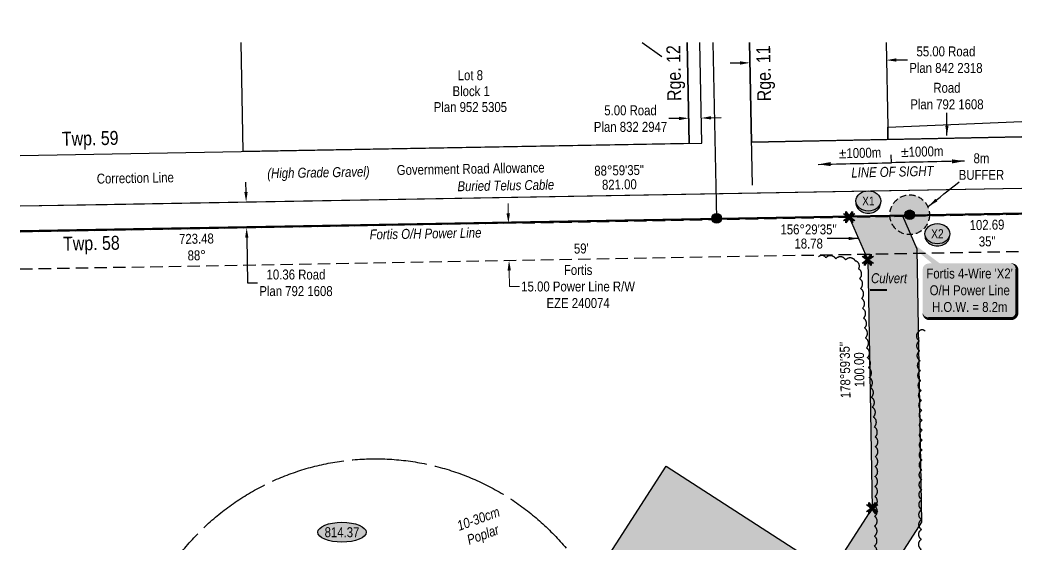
# Model space of a CAD drawing. Extents: x 583318 to 591532, y 5989316 to 5996345.
# Drawn here: x 589549 to 590558, y 5992086 to 5992614 of the extents above; entities that cross this region are included whole.
import ezdxf
from ezdxf.enums import TextEntityAlignment as Align

# ---------------------------------------------------------------- set-up
doc = ezdxf.new("R2010")
doc.units = 0
doc.header["$LTSCALE"] = 5
doc.header["$PDSIZE"] = 0.5
for name, pattern in [('0', [1, 1, 0]), ('DASHED4', [1.875, 1.25, -0.625]), ('foc-BUFFER', [16.75, 15, -1.75]), ('foc-FLOWLINE', [3.75, 2.5, -1.25]), ('POWERLINE5', [7.8, 2.4, -0.6, 0.6, -0.6, 0.6, -0.6, 2.4])]:
    doc.linetypes.add(name, pattern=pattern)
doc.layers.get('Defpoints').update_dxf_attribs({"color": 9})
for name, color, linetype, lineweight in [('AS-GENERAL', 48, 'Continuous', 18), ('F-RW-T', 190, 'Continuous', 9), ('T-TEXT', 48, 'Continuous', 18)]:
    doc.layers.add(name, color=color, linetype=linetype, lineweight=lineweight)
for name, color, linetype in [('AS-POWER', 104, 'foc-POWER'), ('AS-POWER-EXISTING', 72, 'POWERLINE5'), ('AS-POWER-T', 104, 'Continuous'), ('AS-TELEPHONE-T', 224, 'Continuous'), ('AS-TELUS', 224, 'foc-TEL'), ('AUX-BUFFER', 7, 'foc-BUFFER'), ('D-TXT', 6, 'Continuous'), ('F-EZE', 190, 'foc-FLOWLINE'), ('L-BD', 7, 'Continuous'), ('L-BD1', 253, 'Continuous'), ('L-MON', 1, 'Continuous'), ('L-ROAD-T', 7, 'Continuous'), ('L-SEC', 7, 'Continuous'), ('L-TITLEDB', 4, 'Continuous'), ('L-TITLEDB-T', 4, 'Continuous'), ('P-CROSSINGS', 250, 'Continuous'), ('P-ELEVATION', 7, 'Continuous'), ('P-PROPOSED', 10, 'Continuous'), ('P-PROPOSED-H', 21, 'Continuous'), ('P-TEMP-H', 41, 'Continuous'), ('P-TEMP_BORROW PIT', 46, 'Continuous'), ('T-BUSH', 110, '0'), ('T-BUSH-T', 110, 'Continuous')]:
    doc.layers.add(name, color=color, linetype=linetype)
doc.layers.add('P-POWER BUFFER', color=7, linetype='DASHED4', true_color=0x007000)
doc.layers.add('P-POWER BUFFER-T', color=7, linetype='Continuous', true_color=0x007000)
doc.layers.add('P-POWER BUFFER-H', color=7, linetype='0', true_color=0x8aff8a, transparency=0.7)
doc.styles.add('80', font='ARIALN.TTF', dxfattribs={"height": 10})
doc.styles.add('80CG', font='ARIALN.TTF', dxfattribs={"height": 10})
doc.styles.add('80L', font='ARIALN.TTF', dxfattribs={"height": 10})
doc.styles.add('80LS', font='ARIALNI.TTF', dxfattribs={"height": 10})
doc.styles.add('Crossing', font='ARIALN.TTF', dxfattribs={"height": 10})
doc.styles.add('foc-LtypeFont', font='ARIALN.TTF', dxfattribs={"height": 7.35})
doc.linetypes.add('foc-POWER', pattern='A,6,-1,["P",foc-LtypeFont,S=0.2,R=0,X=-0.625,Y=-0.75],-1.24,4', length=12.24)
doc.linetypes.add('foc-TEL', pattern='A,2,-1,["T",foc-LtypeFont,S=0.2,R=0,X=-0.425,Y=-0.75],-1.24,8', length=12.24)
doc.linetypes.add('foc-TEL-NOLINE', pattern='A,0,-2,["T",foc-LtypeFont,S=0.2,R=0,X=-0.425,Y=-0.75],-10.24', length=12.24)
doc.dimstyles.new('COMPASS', dxfattribs={"dimscale": 5, "dimtxt": 10, "dimasz": 2.5, "dimexe": 0.2, "dimexo": 0.0625, "dimgap": 0.5, "dimtad": 0, "dimtih": 1, "dimtoh": 1, "dimzin": 0, "dimdsep": 46, "dimtxsty": '80', "dimcen": 0.1, "dimse1": 1, "dimse2": 1, "dimclrd": 256, "dimclrt": 256, "dimaunit": 1, "dimadec": 4, "dimazin": 0, "dimtfac": 0.06, "dimtofl": 0, "dimtmove": 0, "dimatfit": 1, "dimfxl": 0.2, "dimtolj": 1, "dimtzin": 0, "dimlwd": -1, "dimarcsym": 0})
doc.dimstyles.new('Compass 5 000', dxfattribs={"dimscale": 5, "dimtxt": 9, "dimasz": 2, "dimexe": 0.2, "dimexo": 0.0625, "dimgap": 0.5, "dimtad": 0, "dimtih": 1, "dimtoh": 1, "dimzin": 0, "dimdsep": 46, "dimtxsty": '80CG', "dimcen": 0.1, "dimse1": 1, "dimse2": 1, "dimclrd": 256, "dimclrt": 256, "dimaunit": 1, "dimadec": 4, "dimazin": 0, "dimtfac": 0.06, "dimtofl": 0, "dimtmove": 0, "dimatfit": 1, "dimfxl": 0.2, "dimtolj": 1, "dimtzin": 0, "dimlwd": -1, "dimarcsym": 0})

# ---------------------------------------------------------------- blocks, each defined once
blk = doc.blocks.new('POWERPOLE')
h = blk.add_hatch(color=255)
edge = h.paths.add_edge_path()
edge.add_arc((0, 0), 0.96, 0, 360)
at = {"linetype": 'Continuous'}
for p, q in [((0.68, -0.68), (-0.68, 0.68)), ((-0.68, -0.68), (0.68, 0.68))]:
    blk.add_line(p, q, dxfattribs=at)
blk.add_circle((0, 0), 0.96, dxfattribs=at)
blk = doc.blocks.new('*D507')
at = {"layer": 'Defpoints', "color": 0, "transparency": 16777216}
for p in [(590105.1, 5992410.6), (590041.4, 5992372), (590105.7, 5992373.1)]:
    blk.add_point(p, dxfattribs=at)
at = {"layer": 'F-RW-T', "transparency": 16777216}
for p, q in [((590040.6, 5992419.4), (590040.4, 5992429.4)), ((590041.6, 5992362), (590041.9, 5992345.8)), ((590041.9, 5992345.8), (590051.9, 5992345.8))]:
    blk.add_line(p, q, dxfattribs=at)
for points in [[(590042.3, 5992419.5), (590038.9, 5992419.4), (590040.8, 5992409.5)], [(590043.3, 5992362), (590039.9, 5992361.9), (590041.4, 5992372)]]:
    blk.add_solid(points, dxfattribs=at)
at = {"layer": 'F-RW-T', "transparency": 16777216, "insert": (590111, 5992345.8), "char_height": 10, "attachment_point": 5, "style": '80CG'}
blk.add_mtext('\\A1;Fortis\\P15.00 Power Line R/W\\PEZE 240074', dxfattribs=at)
blk = doc.blocks.new('*D508')
at = {"layer": 'Defpoints', "color": 0, "transparency": 16777216}
for p in [(590284.1, 5992575.5), (590421.5, 5992578.2), (590421.6, 5992573.7)]:
    blk.add_point(p, dxfattribs=at)
at = {"layer": 'L-TITLEDB-T', "transparency": 16777216}
for p, q in [((590274.2, 5992570.8), (590264.2, 5992570.6)), ((590431.6, 5992573.9), (590442.9, 5992574.1))]:
    blk.add_line(p, q, dxfattribs=at)
for points in [[(590431.6, 5992575.5), (590431.7, 5992572.2), (590421.6, 5992573.7)], [(590274.2, 5992572.5), (590274.2, 5992569.2), (590284.2, 5992571)]]:
    blk.add_solid(points, dxfattribs=at)
at = {"layer": 'L-TITLEDB-T', "transparency": 16777216, "insert": (590481.6, 5992574.1), "char_height": 10, "attachment_point": 5, "style": '80CG'}
blk.add_mtext('\\A1;55.00 Road\\PPlan 842 2318', dxfattribs=at)
blk = doc.blocks.new('*D509')
at = {"layer": 'Defpoints', "color": 0, "transparency": 16777216}
for p in [(590222.2, 5992533.5), (590234.7, 5992533.7), (590222.5, 5992515.2)]:
    blk.add_point(p, dxfattribs=at)
at = {"layer": 'L-TITLEDB-T', "transparency": 16777216}
for p, q in [((590212.5, 5992515), (590202.5, 5992514.8)), ((590245, 5992515.6), (590255, 5992515.8))]:
    blk.add_line(p, q, dxfattribs=at)
for points in [[(590212.5, 5992516.7), (590212.6, 5992513.3), (590222.5, 5992515.2)], [(590245, 5992517.3), (590245, 5992514), (590235, 5992515.4)]]:
    blk.add_solid(points, dxfattribs=at)
at = {"layer": 'L-TITLEDB-T', "transparency": 16777216, "insert": (590163.8, 5992514.8), "char_height": 10, "attachment_point": 5, "style": '80CG', "bg_fill": 3, "box_fill_scale": 1.1, "bg_fill_color": 256, "bg_fill_true_color": 13158600, "bg_fill_transparency": 0}
blk.add_mtext('\\A1;5.00 Road\\PPlan 832 2947', dxfattribs=at)
blk = doc.blocks.new('*U553')
h = blk.add_hatch(color=255)
edge = h.paths.add_edge_path()
edge.add_line((-41.5, -28.5), (41.5, -28.5))
edge.add_arc((41.5, -22.5), 6, 270, 360)
edge.add_line((47.5, -22.5), (47.5, 21))
edge.add_arc((41.5, 21), 6, 0, 90)
edge.add_line((41.5, 27), (-41.5, 27))
edge.add_arc((-41.5, 21), 6, 90, 180)
edge.add_line((-47.5, 21), (-47.5, -22.5))
edge.add_arc((-41.5, -22.5), 6, 180, 270)
at = {"color": 104, "flags": 128}
blk.add_lwpolyline([(-96, 75.9, 0, 7.5, 0), (0, 0, 0, 0, 0)], format="xyseb", dxfattribs=at)
blk.add_lwpolyline([(-41.5, -28.5, 3, 3, 0), (41.5, -28.5, 3, 3, 0.414214), (47.5, -22.5, 3, 3, 0), (47.5, 21, 3, 0, 0.414214), (41.5, 27, 0, 0, 0), (-41.5, 27, 0, 0, 0.414214), (-47.5, 21, 0, 0, 0), (-47.5, -22.5, 0, 3, 0.414214)], format="xyseb", close=True, dxfattribs=at)
at = {"color": 104, "style": '80'}
blk.add_attdef('ENTER_TEXT_001', (-26.8, -4.9), '', height=10, dxfattribs=at)
blk = doc.blocks.new('we')
at = {"layer": 'P-ELEVATION'}
h = blk.add_hatch(color=111, dxfattribs=at)
h.dxf.hatch_style = 1
edge = h.paths.add_edge_path()
edge.add_ellipse((0, 0), major_axis=(-24.4, 0), ratio=0.410256, start_angle=0, end_angle=360)
at = {"layer": 'P-ELEVATION', "color": 7, "flags": 128}
blk.add_lwpolyline([(0, 0, 12.5, 0, 0), (-12.4, -6.4, 0, 0, 0)], format="xyseb", dxfattribs=at)
at = {"layer": 'P-ELEVATION', "color": 7}
blk.add_ellipse((0, 0), major_axis=(-24.4, 0), ratio=0.410256, dxfattribs=at)
at = {"layer": 'P-ELEVATION', "style": '80'}
blk.add_attdef('ELEVATION', text='', height=10, dxfattribs=at).set_placement((0, 0), align=Align.MIDDLE_CENTER)
blk = doc.blocks.new('xing2')
h = blk.add_hatch(color=50)
h.dxf.hatch_style = 1
edge = h.paths.add_edge_path()
edge.add_ellipse((0, 0), major_axis=(-12.5, 0), ratio=0.816297, start_angle=0, end_angle=360)
h = blk.add_hatch(color=250)
h.dxf.hatch_style = 1
edge = h.paths.add_edge_path()
edge.add_ellipse((0, -2), major_axis=(-12.5, 0), ratio=0.816297, start_angle=0, end_angle=180)
edge.add_line((12.5, -2), (12.5, 0))
edge.add_ellipse((0, 0), major_axis=(-12.5, 0), ratio=0.816297, start_angle=0, end_angle=180, ccw=False)
edge.add_line((-12.5, 0), (-12.5, -2))
at = {"color": 250}
blk.add_ellipse((0, 0), major_axis=(-12.5, 0), ratio=0.816297, dxfattribs=at)
blk.add_ellipse((0, -2), major_axis=(-12.5, 0), ratio=0.816297, start_param=0, end_param=3.141593, dxfattribs=at)
at = {"color": 250, "style": 'Crossing'}
blk.add_attdef('CROSSING', text='', height=9, dxfattribs=at).set_placement((0.1, 0), align=Align.MIDDLE_CENTER)
at = {"color": 250, "style": 'Crossing', "flags": 1}
for tag, p in [('OWNER', (0.1, -12.5)), ('DESCRIPTION', (0.1, -25.8)), ('LOCATION', (0.1, -39.3)), ('DWG_REF', (0.1, -52.8))]:
    blk.add_attdef(tag, text='', height=9, dxfattribs=at).set_placement(p, align=Align.MIDDLE_CENTER)
blk = doc.blocks.new('*D547')
at = {"layer": 'Defpoints', "color": 0, "transparency": 16777216}
for p in [(589860.6, 5992432.4), (589777, 5992405), (589861.1, 5992406.5)]:
    blk.add_point(p, dxfattribs=at)
at = {"layer": 'L-TITLEDB-T', "transparency": 16777216}
for p, q in [((589776.4, 5992440.9), (589776.2, 5992450.9)), ((589777.2, 5992395), (589778, 5992349.5)), ((589778, 5992349.5), (589788, 5992349.5))]:
    blk.add_line(p, q, dxfattribs=at)
for points in [[(589778, 5992440.9), (589774.7, 5992440.9), (589776.5, 5992430.9)], [(589778.8, 5992395), (589775.5, 5992395), (589777, 5992405)]]:
    blk.add_solid(points, dxfattribs=at)
at = {"layer": 'L-TITLEDB-T', "transparency": 16777216, "insert": (589826.7, 5992349.5), "char_height": 10, "attachment_point": 5, "style": '80CG'}
blk.add_mtext('\\A1;10.36 Road\\PPlan 792 1608', dxfattribs=at)
blk = doc.blocks.new('TEMP')
h = blk.add_hatch(color=255)
h.dxf.hatch_style = 1
h.paths.add_polyline_path([(0, 0.25), (-0.67, 1.15), (-0.67, 0.67), (-1.15, 0.67), (-0.25, 0), (-1.15, -0.67), (-0.67, -0.67), (-0.67, -1.15), (0, -0.25), (0.67, -1.15), (0.67, -0.67), (1.15, -0.67), (0.25, 0), (1.15, 0.67), (0.67, 0.67), (0.67, 1.15)])
h.paths.add_polyline_path([(0.57, 0.85), (0.57, 0.57), (0.85, 0.57), (0.08, 0), (0.85, -0.57), (0.57, -0.57), (0.57, -0.85), (0, -0.08), (-0.57, -0.85), (-0.57, -0.57), (-0.85, -0.57), (-0.08, 0), (-0.85, 0.57), (-0.57, 0.57), (-0.57, 0.85), (0, 0.08)], flags=16)
h = blk.add_hatch(color=1)
h.dxf.hatch_style = 1
h.paths.add_polyline_path([(0, 0.08), (-0.57, 0.85), (-0.57, 0.57), (-0.85, 0.57), (-0.08, 0), (-0.85, -0.57), (-0.57, -0.57), (-0.57, -0.85), (0, -0.08), (0.57, -0.85), (0.57, -0.57), (0.85, -0.57), (0.08, 0), (0.85, 0.57), (0.57, 0.57), (0.57, 0.85)])
at = {"color": 1}
for p, q in [((-0.08, 0), (0.08, 0)), ((0, 0.08), (0, -0.08))]:
    blk.add_line(p, q, dxfattribs=at)
at = {"color": 255, "flags": 128}
blk.add_lwpolyline([(-0.25, 0), (-1.15, 0.67), (-0.67, 0.67), (-0.67, 1.15), (0, 0.25), (0.67, 1.15), (0.67, 0.67), (1.15, 0.67), (0.25, 0), (1.15, -0.67), (0.67, -0.67), (0.67, -1.15), (0, -0.25), (-0.67, -1.15), (-0.67, -0.67), (-1.15, -0.67)], close=True, dxfattribs=at)
at = {"color": 1, "flags": 128}
blk.add_lwpolyline([(-0.08, 0), (-0.85, 0.57), (-0.57, 0.57), (-0.57, 0.85), (0, 0.08), (0.57, 0.85), (0.57, 0.57), (0.85, 0.57), (0.08, 0), (0.85, -0.57), (0.57, -0.57), (0.57, -0.85), (0, -0.08), (-0.57, -0.85), (-0.57, -0.57), (-0.85, -0.57)], close=True, dxfattribs=at)

msp = doc.modelspace()

# ---------------------------------------------------------------- hatches: boundary and pattern name
at = {"layer": 'P-POWER BUFFER-H'}
h = msp.add_hatch(color=256, dxfattribs=at)
h.dxf.hatch_style = 1
edge = h.paths.add_edge_path()
edge.add_arc((590445.102, 5992418.082), 19.991, 0, 360)
at = {"layer": 'P-PROPOSED-H'}
h = msp.add_hatch(color=256, dxfattribs=at)
h.dxf.hatch_style = 1
h.paths.add_polyline_path([(590402.85, 5992372.657), (590407.246, 5992122.803), (590115.219, 5991669.371), (590157.238, 5991642.31), (590457.484, 5992108.504), (590452.646, 5992383.486), (590438.22, 5992416.653), (590384.132, 5992415.701), (590402.855, 5992372.657)])
at = {"layer": 'P-TEMP-H'}
h = msp.add_hatch(color=256, dxfattribs=at)
h.dxf.hatch_style = 1
h.paths.add_polyline_path([(590064.258, 5991954.842), (590199.565, 5992164.933), (590365.537, 5992058.041), (590230.23, 5991847.949)])

# ---------------------------------------------------------------- linework, layer by layer
msp.add_line((590426.615, 5992470.433), (590426.441, 5992478.315))
at = {"flags": 128}
msp.add_lwpolyline([(590250.627, 5992414.447), (590445.102, 5992418.082)], dxfattribs=at)
at = {"layer": 'AS-GENERAL', "const_width": 1.999, "flags": 128}
msp.add_lwpolyline([(590422.327, 5992342.255), (590405.105, 5992342.44)], dxfattribs=at)
at = {"layer": 'AS-POWER', "flags": 128}
msp.add_lwpolyline([(590250.627, 5992414.447), (590247.205, 5992591.496)], dxfattribs=at)
at = {"layer": 'AS-TELUS', "flags": 128}
msp.add_lwpolyline([(590175.388, 5992591.496), (590195.398, 5992577.466)], dxfattribs=at)
at = {"layer": 'AS-TELUS', "linetype": 'foc-TEL-NOLINE', "flags": 128}
for points in [[(590286.596, 5992447.846), (590283.819, 5992591.496)], [(589548.667, 5992426.904), (589636.549, 5992428.45), (590558.235, 5992444.665)]]:
    msp.add_lwpolyline(points, dxfattribs=at)
at = {"layer": 'AUX-BUFFER', "color": 251, "linetype": 'foc-BUFFER', "flags": 128}
msp.add_lwpolyline([(589683.105, 5992036.839), (589696.635, 5992057.848, -0.66817864), (590150.961, 5991975.422), (590158.44, 5991940.882), (590165.918, 5991906.343, -0.19891237), (590131.776, 5991718.155), (590118.245, 5991697.145, -0.66817864), (589663.92, 5991779.571), (589656.441, 5991814.111), (589648.963, 5991848.651, -0.19891237)], format="xyb", close=True, dxfattribs=at)
at = {"layer": 'F-EZE', "flags": 128}
msp.add_lwpolyline([(589548.667, 5992363.498), (590558.235, 5992381.241)], dxfattribs=at)
at = {"layer": 'L-SEC'}
msp.add_line((589548.667, 5992426.904), (590558.235, 5992444.665), dxfattribs=at)
at = {"layer": 'L-SEC', "flags": 128}
for points in [[(590235.499, 5992490.057), (590233.538, 5992591.496)], [(590283.819, 5992591.496), (590285.761, 5992491.052)], [(590285.761, 5992491.052), (590558.235, 5992496.448)], [(589548.667, 5992477.685), (590235.499, 5992490.057)]]:
    msp.add_lwpolyline(points, dxfattribs=at)
at = {"layer": 'L-TITLEDB'}
for points in [[(590221.041, 5992591.496), (590223.007, 5992489.832), (589773.342, 5992481.735), (589771.349, 5992591.496)], [(590223.007, 5992489.832), (590221.042, 5992591.496)], [(590421.278, 5992591.496), (590422.925, 5992506.268), (590423.167, 5992493.773), (590285.761, 5992491.053), (590283.819, 5992591.496)], [(590558.235, 5992496.448), (590423.167, 5992493.773), (590422.925, 5992506.268), (590558.235, 5992511.992)]]:
    msp.add_lwpolyline(points, dxfattribs=at)
at = {"layer": 'P-POWER BUFFER', "linetype": 'DASHED4', "lineweight": 30}
msp.add_circle((590445.102, 5992418.082), 19.991, dxfattribs=at)
at = {"layer": 'P-PROPOSED', "flags": 128}
msp.add_lwpolyline([(590402.85, 5992372.657), (590407.246, 5992122.803), (590115.219, 5991669.371), (590157.238, 5991642.31), (590457.484, 5992108.504), (590452.646, 5992383.486), (590438.22, 5992416.653), (590384.132, 5992415.701), (590402.855, 5992372.657)], close=True, dxfattribs=at)
at = {"layer": 'P-TEMP_BORROW PIT', "flags": 128}
msp.add_lwpolyline([(590064.258, 5991954.842), (590199.565, 5992164.933), (590365.537, 5992058.041), (590230.23, 5991847.949)], close=True, dxfattribs=at)
at = {"layer": 'T-BUSH', "flags": 128}
for points in [[(590397.73, 5991201.929, 0.52056705), (590396.86, 5991211.887, 0.52056705), (590395.989, 5991221.845, 0.52056705), (590395.119, 5991231.802, 0.52056705), (590394.249, 5991241.76, 0.52056705), (590393.378, 5991251.718, 0.52056705), (590392.508, 5991261.676, 0.52056705), (590391.638, 5991271.633, 0.52056705), (590390.767, 5991281.591, 0.52056705), (590389.897, 5991291.549, 0.52056705), (590389.026, 5991301.507, 0.52056705), (590388.156, 5991311.465, 0.52056705), (590387.286, 5991321.422, 0.52056705), (590386.415, 5991331.38, 0.52056705), (590385.545, 5991341.338, 0.52056705), (590384.674, 5991351.296, 0.52056705), (590383.804, 5991361.253, 0.52056705), (590381.479, 5991370.319, 0.52056705), (590372.997, 5991375.607, 0.52056705), (590364.515, 5991380.896, 0.52056705), (590356.033, 5991386.185, 0.52056705), (590347.551, 5991391.474, 0.52056705), (590339.069, 5991396.763, 0.52056705), (590330.588, 5991402.052, 0.52056705), (590322.106, 5991407.341, 0.52056705), (590313.624, 5991412.63, 0.52056705), (590305.142, 5991417.919, 0.52056705), (590296.66, 5991423.208, 0.52056705), (590288.4, 5991428.833, 0.52056705), (590280.186, 5991434.53, 0.52056705), (590271.972, 5991440.226, 0.52056705), (590263.758, 5991445.922, 0.52056705), (590255.544, 5991451.618, 0.52056705), (590247.33, 5991457.314, 0.52056705), (590239.116, 5991463.01, 0.52056705), (590230.902, 5991468.707, 0.52056705), (590222.688, 5991474.403, 0.52056705), (590214.475, 5991480.099, 0.52056705), (590206.261, 5991485.795, 0.52056705), (590198.047, 5991491.491, 0.52056705), (590189.833, 5991497.187, 0.52056705), (590181.619, 5991502.883, 0.52056705), (590181.215, 5991511.312, 0.52056705), (590185.618, 5991520.286, 0.52056705), (590190.02, 5991529.26, 0.52056705), (590194.423, 5991538.234, 0.52056705), (590198.825, 5991547.208, 0.52056705), (590203.228, 5991556.182, 0.52056705), (590207.63, 5991565.156, 0.52056705), (590212.033, 5991574.13, 0.52056705), (590216.435, 5991583.104, 0.52056705), (590220.837, 5991592.078, 0.52056705), (590225.24, 5991601.052, 0.52056705), (590229.642, 5991610.026, 0.52056705), (590234.045, 5991619, 0.52056705), (590238.447, 5991627.974, 0.52056705), (590242.85, 5991636.948, 0.52056705), (590247.252, 5991645.922, 0.52056705), (590252.019, 5991654.685, 0.52056705), (590257.649, 5991662.945, 0.52056705), (590263.278, 5991671.205, 0.52056705), (590268.908, 5991679.464, 0.52056705), (590274.537, 5991687.724, 0.52056705), (590280.167, 5991695.984, 0.52056705), (590285.797, 5991704.243, 0.52056705), (590291.426, 5991712.503, 0.52056705), (590297.056, 5991720.762, 0.52056705), (590302.686, 5991729.022, 0.52056705), (590308.784, 5991736.774, 0.52056705), (590317.918, 5991733.156, 0.52056705), (590326.88, 5991728.729, 0.52056705), (590335.842, 5991724.303, 0.52056705), (590344.805, 5991719.876, 0.52056705), (590353.767, 5991715.45, 0.52056705), (590362.729, 5991711.023, 0.52056705), (590371.691, 5991706.597, 0.52056705), (590380.653, 5991702.17, 0.52056705), (590389.197, 5991699.61, 0.52056705), (590395.416, 5991707.436, 0.52056705), (590401.635, 5991715.262, 0.52056705), (590402.68, 5991725.036, 0.52056705), (590403.169, 5991735.02, 0.52056705), (590403.658, 5991745.003, 0.52056705), (590404.146, 5991754.987, 0.52056705), (590404.635, 5991764.971, 0.52056705), (590405.123, 5991774.955, 0.52056705), (590405.612, 5991784.939, 0.52056705), (590406.101, 5991794.922, 0.52056705), (590406.589, 5991804.906, 0.52056705), (590407.078, 5991814.89, 0.52056705), (590407.567, 5991824.874, 0.52056705), (590408.055, 5991834.857, 0.52056705), (590408.544, 5991844.841, 0.52056705), (590409.033, 5991854.825, 0.52056705), (590409.521, 5991864.809, 0.52056705), (590410.01, 5991874.792, 0.52056705), (590410.498, 5991884.776, 0.52056705), (590410.987, 5991894.76, 0.52056705), (590411.476, 5991904.744, 0.52056705), (590411.96, 5991914.728, 0.52056705), (590411.726, 5991924.721, 0.52056705), (590411.491, 5991934.714, 0.52056705), (590411.257, 5991944.707, 0.52056705), (590411.022, 5991954.7, 0.52056705), (590410.788, 5991964.692, 0.52056705), (590410.553, 5991974.685, 0.52056705), (590410.319, 5991984.678, 0.52056705), (590410.084, 5991994.671, 0.52056705), (590409.85, 5992004.664, 0.52056705), (590409.615, 5992014.657, 0.52056705), (590409.381, 5992024.65, 0.52056705), (590409.146, 5992034.643, 0.52056705), (590409.068, 5992044.637, 0.52056705), (590409.169, 5992054.633, 0.52056705), (590409.271, 5992064.628, 0.52056705), (590409.373, 5992074.623, 0.52056705), (590409.475, 5992084.618, 0.52056705), (590409.577, 5992094.613, 0.52056705), (590409.679, 5992104.609, 0.52056705), (590409.78, 5992114.604, 0.52056705), (590409.882, 5992124.599, 0.52056705), (590409.984, 5992134.594, 0.52056705), (590410.086, 5992144.589, 0.52056705), (590410.188, 5992154.585, 0.52056705), (590410.289, 5992164.58, 0.52056705), (590410.391, 5992174.575, 0.52056705), (590410.493, 5992184.57, 0.52056705), (590410.375, 5992194.556, 0.52056705), (590409.388, 5992204.503, 0.52056705), (590408.4, 5992214.449, 0.52056705), (590407.413, 5992224.396, 0.52056705), (590406.426, 5992234.343, 0.52056705), (590405.439, 5992244.29, 0.52056705), (590404.452, 5992254.237, 0.52056705), (590403.465, 5992264.184, 0.52056705), (590402.478, 5992274.131, 0.52056705), (590401.491, 5992284.077, 0.52056705), (590400.503, 5992294.024, 0.52056705), (590399.516, 5992303.971, 0.52056705), (590398.529, 5992313.918, 0.52056705), (590397.542, 5992323.865, 0.52056705), (590396.555, 5992333.812, 0.52056705), (590395.568, 5992343.759, 0.52056705), (590394.581, 5992353.705, 0.52056705), (590393.594, 5992363.652, 0.52056705), (590390.503, 5992371.515, 0.52056705), (590380.565, 5992372.592, 0.52056705), (590370.628, 5992373.67, 0.52056705), (590360.69, 5992374.748, 0.52056705), (590353.166, 5992375.564, 0.52056705)], [(590422.407, 5991202.19, -0.42958821), (590422.604, 5991211.039, -0.52056705), (590421.346, 5991220.955, -0.52056705), (590420.087, 5991230.871, -0.52056705), (590418.829, 5991240.787, -0.52056705), (590417.571, 5991250.704, -0.52056705), (590416.312, 5991260.62, -0.52056705), (590415.054, 5991270.536, -0.52056705), (590413.796, 5991280.452, -0.52056705), (590412.537, 5991290.369, -0.52056705), (590411.279, 5991300.285, -0.52056705), (590410.021, 5991310.201, -0.52056705), (590408.762, 5991320.117, -0.52056705), (590407.504, 5991330.033, -0.52056705), (590407.966, 5991339.743, -0.52056705), (590411.536, 5991349.08, -0.52056705), (590415.105, 5991358.416, -0.52056705), (590418.675, 5991367.753, -0.52056705), (590422.245, 5991377.089, -0.52056705), (590425.814, 5991386.426, -0.52056705), (590429.384, 5991395.763, -0.52056705), (590432.954, 5991405.099, -0.52056705), (590436.17, 5991414.546, -0.52056705), (590438.495, 5991424.267, -0.52056705), (590440.819, 5991433.989, -0.52056705), (590443.144, 5991443.711, -0.52056705), (590445.468, 5991453.432, -0.52056705), (590447.793, 5991463.154, -0.52056705), (590449.834, 5991472.924, -0.52056705), (590450.777, 5991482.875, -0.52056705), (590451.719, 5991492.826, -0.52056705), (590452.662, 5991502.777, -0.52056705), (590453.605, 5991512.728, -0.52056705), (590454.548, 5991522.679, -0.52056705), (590455.491, 5991532.63, -0.52056705), (590456.434, 5991542.582, -0.52056705), (590457.377, 5991552.533, -0.52056705), (590458.32, 5991562.484, -0.52056705), (590459.263, 5991572.435, -0.52056705), (590460.206, 5991582.386, -0.52056705), (590461.149, 5991592.337, -0.52056705), (590462.091, 5991602.288, -0.52056705), (590463.034, 5991612.24, -0.52056705), (590463.977, 5991622.191, -0.52056705), (590464.92, 5991632.142, -0.52056705), (590465.863, 5991642.093, -0.52056705), (590466.806, 5991652.044, -0.52056705), (590467.749, 5991661.995, -0.52056705), (590468.692, 5991671.947, -0.52056705), (590469.635, 5991681.898, -0.52056705), (590470.578, 5991691.849, -0.52056705), (590471.521, 5991701.8, -0.52056705), (590472.196, 5991711.76, -0.52056705), (590471.846, 5991721.749, -0.52056705), (590471.496, 5991731.739, -0.52056705), (590471.146, 5991741.729, -0.52056705), (590470.797, 5991751.718, -0.52056705), (590470.447, 5991761.708, -0.52056705), (590470.097, 5991771.697, -0.52056705), (590469.747, 5991781.687, -0.52056705), (590469.397, 5991791.677, -0.52056705), (590469.048, 5991801.666, -0.52056705), (590468.698, 5991811.656, -0.52056705), (590468.348, 5991821.645, -0.52056705), (590467.998, 5991831.635, -0.52056705), (590467.595, 5991841.622, -0.52056705), (590467.135, 5991851.607, -0.52056705), (590466.674, 5991861.593, -0.52056705), (590466.213, 5991871.578, -0.52056705), (590465.752, 5991881.563, -0.52056705), (590465.291, 5991891.548, -0.52056705), (590464.831, 5991901.533, -0.52056705), (590464.37, 5991911.518, -0.52056705), (590463.909, 5991921.503, -0.52056705), (590463.448, 5991931.488, -0.52056705), (590462.987, 5991941.473, -0.52056705), (590462.526, 5991951.458, -0.52056705), (590462.066, 5991961.444, -0.52056705), (590461.605, 5991971.429, -0.52056705), (590461.144, 5991981.414, -0.52056705), (590460.683, 5991991.399, -0.52056705), (590460.222, 5992001.384, -0.52056705), (590459.762, 5992011.369, -0.52056705), (590459.301, 5992021.354, -0.52056705), (590458.84, 5992031.339, -0.52056705), (590458.379, 5992041.324, -0.52056705), (590457.918, 5992051.309, -0.52056705), (590457.458, 5992061.295, -0.52056705), (590456.997, 5992071.28, -0.52056705), (590456.74, 5992081.269, -0.52056705), (590456.824, 5992091.264, -0.52056705), (590456.908, 5992101.259, -0.52056705), (590456.992, 5992111.255, -0.52056705), (590457.076, 5992121.25, -0.52056705), (590457.16, 5992131.245, -0.52056705), (590457.244, 5992141.241, -0.52056705), (590457.328, 5992151.236, -0.52056705), (590457.412, 5992161.232, -0.52056705), (590457.496, 5992171.227, -0.52056705), (590457.58, 5992181.222, -0.52056705), (590457.664, 5992191.218, -0.52056705), (590457.748, 5992201.213, -0.52056705), (590457.609, 5992211.205, -0.52056705), (590457.259, 5992221.195, -0.52056705), (590456.909, 5992231.185, -0.52056705), (590456.559, 5992241.174, -0.52056705), (590456.209, 5992251.164, -0.52056705), (590455.859, 5992261.153, -0.52056705), (590455.509, 5992271.143, -0.52056705), (590455.159, 5992281.133, -0.52056705), (590454.809, 5992291.122, -0.52056705), (590454.654, 5992300.927, -0.52056705), (590460.628, 5992301.024)]]:
    msp.add_lwpolyline(points, format="xyb", dxfattribs=at)

# ---------------------------------------------------------------- block references
at = {"layer": 'AS-POWER-EXISTING', "xscale": 4.99786279999997, "yscale": 4.99786279999997, "zscale": 4.99786279999997}
for p in [(590250.627, 5992414.447), (590445.102, 5992418.082)]:
    msp.add_blockref('POWERPOLE', p, dxfattribs=at)
at = {"layer": 'L-MON', "xscale": 4.999999999999977, "yscale": 4.999999999999977, "zscale": 4.999999999999977}
for p in [(590384.132, 5992415.701), (590402.85, 5992372.657), (590407.246, 5992122.803)]:
    msp.add_blockref('TEMP', p, dxfattribs=at)
at = {"layer": 'P-CROSSINGS'}
for p, values in [((590403.396, 5992431.94), {'CROSSING': 'X1'}), ((590472.929, 5992398.989), {'CROSSING': 'X2'})]:
    msp.add_blockref('xing2', p, dxfattribs=at).add_auto_attribs(values)
at = {"layer": 'P-ELEVATION', "xscale": 0.99957256, "yscale": 0.99957256, "zscale": 0.99957256}
msp.add_blockref('we', (589873.083, 5992098.499), dxfattribs=at).add_auto_attribs({'ELEVATION': '814.37'})

# ---------------------------------------------------------------- texts
at = {"char_height": 10, "rotation": 1.266764, "style": '80'}
for s, insert, width, attachment_point in [('%%P1000m', (590416.385, 5992480.705), 42.11121, 6), ('%%P1000m', (590436.381, 5992481.147), 42.11121, 4), ('\\pi6.3759;{\\fArial Narrow|b0|i1|c0|p34;LINE OF SIGH\\T1.55;T}', (590379.825, 5992465.326), 99.34793, 1)]:
    msp.add_mtext(s, dxfattribs=dict(at, insert=insert, width=width, attachment_point=attachment_point))
at = {"layer": 'AS-POWER', "insert": (589900.499, 5992403.161), "char_height": 9.99569, "width": 112.45942, "attachment_point": 1, "rotation": 1.006865, "style": '80L', "bg_fill": 2}
msp.add_mtext('\\pi0.32953;{\\fArial Narrow|b0|i1|c0|p34;Fortis O/H Power Line}', dxfattribs=at)
at = {"layer": 'D-TXT', "color": 3, "attachment_point": 1, "style": '80L'}
for s, width, gutter_width, insert, char_height, rotation in [('Rge. 12', 73.75526, 47.5, (590200.937, 5992532.414), 14, 91.107778), ('Rge. 11', 63.86109, 47.5, (590291.559, 5992532.167), 14, 91.107778), ('Twp. 58', 56.44036, 47.48, (589591.955, 5992395.912), 13.994, 0.995463)]:
    msp.add_mtext_dynamic_manual_height_columns(s, width=width, gutter_width=gutter_width, heights=[0], dxfattribs=dict(at, insert=insert, char_height=char_height, rotation=rotation))
at = {"layer": 'L-BD', "color": 3, "style": '80L'}
for s, p in [('88°59\'35"', (590152.316, 5992462.794)), ('821.00', (590152.566, 5992448.552))]:
    msp.add_text(s, height=9.9957, rotation=1.006945, dxfattribs=at).set_placement(p, align=Align.MIDDLE_CENTER)
at = {"layer": 'L-BD', "style": '80L'}
for s, height, p in [("178°59'35''", 9.99573, (590380.038, 5992261.818)), ('100.00', 9.9957, (590394.279, 5992262.068))]:
    msp.add_text(s, height=height, rotation=91.0079, dxfattribs=at).set_placement(p, align=Align.MIDDLE)
at = {"layer": 'L-BD1', "style": '80L'}
for s, height, p in [("156°29'35''", 9.99573, (590343.271, 5992403.318)), ('18.78', 9.9957, (590343.31, 5992389.074))]:
    msp.add_text(s, height=height, dxfattribs=at).set_placement(p, align=Align.MIDDLE)
at = {"layer": 'L-ROAD-T', "style": '80L'}
for s, p in [('Government Road Allowance', (590002.747, 5992464.341)), ('Correction Line', (589664.826, 5992455.064))]:
    msp.add_text(s, height=10, rotation=0.995496, dxfattribs=at).set_placement(p, align=Align.MIDDLE_CENTER)
at = {"layer": 'L-TITLEDB', "insert": (590482.639, 5992537.495), "char_height": 9.99569, "width": 78.32011, "attachment_point": 5, "style": '80CG'}
msp.add_mtext('\\A1;Road \\PPlan 792 1608', dxfattribs=at)
at = {"layer": 'L-TITLEDB-T', "insert": (589964.64, 5992563.525), "char_height": 9.99569, "width": 74.23242, "attachment_point": 1, "line_spacing_factor": 0.961801, "style": '80L'}
msp.add_mtext('\\pi25.048;Lot 8\\P\\pi19.821;Block 1\\P\\pi0.86308;Plan 952 5305', dxfattribs=at)
at = {"layer": 'P-POWER BUFFER-T', "insert": (590517.42, 5992466.502), "char_height": 9.9957, "attachment_point": 5, "style": '80CG'}
msp.add_mtext('\\A1;8m\\PBUFFER', dxfattribs=at)
at = {"layer": 'T-BUSH-T', "insert": (589983.838, 5992107.763), "char_height": 9.99573, "attachment_point": 1, "rotation": 20, "style": '80L'}
msp.add_mtext_dynamic_manual_height_columns('\\pi4.2435;{\\fArial Narrow|b0|i1|c0|p34;10-30cm \\P\\pi8.805;Poplar}', width=51.14949, gutter_width=50, heights=[0], dxfattribs=at)
at = {"layer": 'T-TEXT', "style": '80LS'}
msp.add_text('(High Grade Gravel)', height=10, rotation=0.995496, dxfattribs=at).set_placement((589849.335, 5992460.657), align=Align.MIDDLE_CENTER)
at = {"layer": 'T-TEXT', "insert": (590405.58, 5992359.198), "char_height": 9.99569, "width": 36.85764, "attachment_point": 1, "style": '80L'}
msp.add_mtext('\\pi0.59204;{\\fArial Narrow|b0|i1|c0|p34;Culvert}', dxfattribs=at)

# ---------------------------------------------------------------- dimensions: what is measured, and where the dimension line sits
at = {"layer": 'L-TITLEDB-T'}
for base, p1, p2, angle, text, picture, middle in [((590421.622, 5992573.675), (590284.129, 5992575.496), (590421.536, 5992578.152), 1.107475, '55.00 Road\\PPlan 842 2318', '*D508', (590481.625, 5992574.086)), ((589776.981, 5992405.016), (589860.615, 5992432.392), (589861.068, 5992406.488), 271.002962, '10.36 Road\\PPlan 792 1608', '*D547', (589826.7, 5992349.536))]:
    dim = msp.add_linear_dim(base=base, p1=p1, p2=p2, angle=angle, text=text, dimstyle='Compass 5 000', dxfattribs=at)
    dim.commit()
    dim.dimension.update_dxf_attribs({"geometry": picture, "text_midpoint": middle, "dimtype": 161})

# ---------------------------------------------------------------- leaders
at = {"path_type": 1}
for points in [[(590353.029, 5992468.806), (590426.615, 5992470.433)], [(590500.201, 5992472.06), (590426.615, 5992470.433)]]:
    msp.add_leader(points, dimstyle='COMPASS', override={"dimgap": 0.5, "dimtad": 0}, dxfattribs=at)
at = {"layer": 'L-BD1', "path_type": 1}
msp.add_leader([(590393.494, 5992394.179), (590361.851, 5992394.179)], dimstyle='Compass 5 000', override={"dimgap": 0.5, "dimtad": 0}, dxfattribs=at)
at = {"layer": 'L-TITLEDB', "path_type": 1}
msp.add_leader([(590482.636, 5992497.727), (590482.636, 5992520.613)], dimstyle='Compass 5 000', override={"dimgap": 0.5, "dimtad": 0}, dxfattribs=at)
at = {"layer": 'P-POWER BUFFER-T', "path_type": 1}
msp.add_leader([(590464.226, 5992426.597), (590495.067, 5992451.327)], dimstyle='Compass 5 000', override={"dimgap": 0.5, "dimtad": 0}, dxfattribs=at)

# ---------------------------------------------------------------- next in the draw order: linework, layer by layer
at = {"layer": 'AS-POWER', "flags": 128}
msp.add_lwpolyline([(589548.667, 5992402.127), (590558.235, 5992419.847)], dxfattribs=at)
at = {"layer": 'F-EZE', "flags": 128}
msp.add_lwpolyline([(589548.667, 5992400.987), (590558.235, 5992418.73)], dxfattribs=at)
at = {"layer": 'L-TITLEDB'}
msp.add_line((590558.235, 5992418.764), (589548.667, 5992401.003), dxfattribs=at)

# ---------------------------------------------------------------- next in the draw order: texts
at = {"layer": 'AS-TELEPHONE-T', "linetype": 'foc-TEL-NOLINE', "insert": (589989.064, 5992451.703), "char_height": 9.99569, "width": 97.19315, "attachment_point": 1, "rotation": 1.006865, "style": '80L', "bg_fill": 2}
msp.add_mtext('\\pi0.29885;{\\fArial Narrow|b0|i1|c0|p34;Buried Telus Cable}', dxfattribs=at)
at = {"layer": 'D-TXT', "color": 3, "insert": (589590.73, 5992501.494), "char_height": 13.994, "width": 57.93726, "attachment_point": 1, "rotation": 0.995463, "style": '80L', "bg_fill": 3, "box_fill_scale": 1.15, "bg_fill_color": 256, "bg_fill_true_color": 256, "bg_fill_transparency": 0}
msp.add_mtext('Twp. 59', dxfattribs=at)

# ---------------------------------------------------------------- next in the draw order: dimensions: what is measured, and where the dimension line sits
at = {"layer": 'L-TITLEDB-T'}
dim = msp.add_linear_dim(base=(590222.516, 5992515.198), p1=(590234.653, 5992533.722), p2=(590222.163, 5992533.48), angle=181.107429, text='5.00 Road\\PPlan 832 2947', dimstyle='Compass 5 000', override={"dimtfill": 1}, dxfattribs=at)
dim.commit()
dim.dimension.update_dxf_attribs({"geometry": '*D509', "text_midpoint": (590163.786, 5992514.811), "dimtype": 161})

# ---------------------------------------------------------------- next in the draw order: texts
at = {"layer": 'L-BD', "attachment_point": 2, "rotation": 0.9995, "style": '80L', "bg_fill": 3, "box_fill_scale": 1.1, "bg_fill_color": 256, "bg_fill_transparency": 0}
for s, insert, char_height, width in [("102.69 35''", (590522.937, 5992412.929), 9.99573, 34.60771), ("\\P59'", (590113.874, 5992405.766), 9.9957, 14.46626), ('723.48 88°', (589726.307, 5992398.929), 9.9957, 36.27052)]:
    msp.add_mtext(s, dxfattribs=dict(at, insert=insert, char_height=char_height, width=width))

# ---------------------------------------------------------------- next in the draw order: block references
at = {"layer": 'AS-POWER-T'}
ref = msp.add_blockref('*U553', (590505.677, 5992342.02), dxfattribs=dict(at, xscale=0.99957256, yscale=0.99957256, zscale=0.99957256))
ref.add_attrib('ENTER_TEXT_001', "Fortis 4-Wire 'X2'", (590461.927, 5992353.923), dxfattribs={"layer": '0', "color": 104, "height": 9.99573, "style": '80'})
ref.add_attrib('ENTER_TEXT_002', 'O/H Power Line', (590465.224, 5992337.086), dxfattribs={"layer": '0', "color": 104, "height": 9.99573, "style": '80'})
ref.add_attrib('ENTER_TEXT_003', 'H.O.W. = 8.2m', (590467.58, 5992320.25), dxfattribs={"layer": '0', "color": 104, "height": 9.99573, "style": '80'})

# ---------------------------------------------------------------- next in the draw order: dimensions: what is measured, and where the dimension line sits
at = {"layer": 'F-RW-T'}
dim = msp.add_linear_dim(base=(590041.428, 5992371.977), p1=(590105.096, 5992410.568), p2=(590105.747, 5992373.094), angle=270.995547, text='Fortis\\X15.00 Power Line R/W\\PEZE 240074', dimstyle='Compass 5 000', dxfattribs=at)
dim.commit()
dim.dimension.update_dxf_attribs({"geometry": '*D507', "text_midpoint": (590111.023, 5992345.806), "dimtype": 161})

doc.saveas('drawing.dxf')
